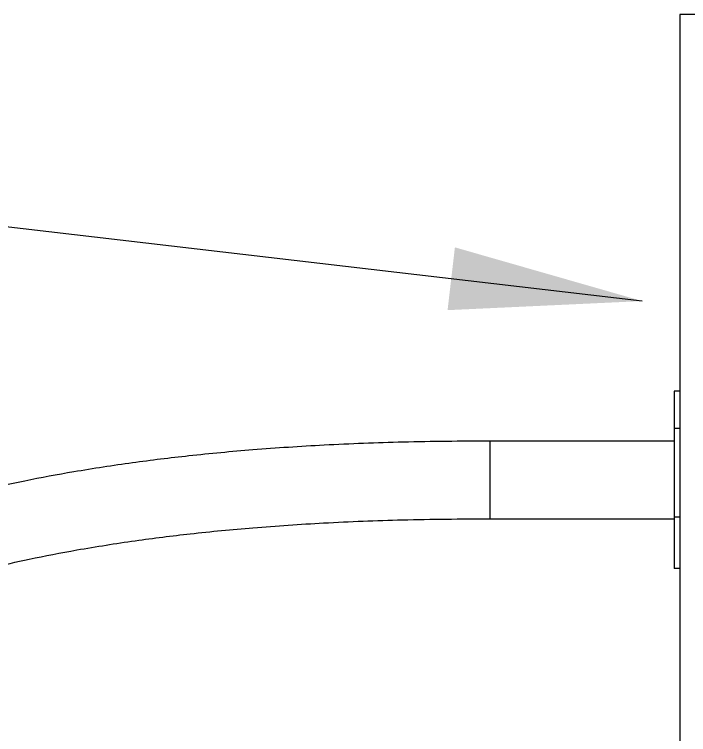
# Model space of a CAD drawing. Header units: millimetres. Extents: x 0 to 279, y 0 to 216.
# Drawn here: x 201.91 to 213.48, y 189.68 to 202.05 of the extents above; entities that cross this region are included whole.
import ezdxf

# ---------------------------------------------------------------- set-up
doc = ezdxf.new("R2010")
doc.units = ezdxf.units.MM
doc.layers.add('DIM', color=1, linetype='Continuous')
doc.dimstyles.new('SLDDIMSTYLE0', dxfattribs={"dimtxt": 0.18, "dimasz": 3.302, "dimexe": 0, "dimexo": 0.0625, "dimgap": 0, "dimtad": 0, "dimtih": 1, "dimtoh": 1, "dimdec": 0, "dimrnd": 1e-09, "dimzin": 0, "dimdsep": 46, "dimtxsty": 'Standard', "dimsah": 1, "dimcen": 0.09, "dimadec": 0, "dimazin": 0, "dimtfac": 3.302, "dimtdec": 0, "dimtofl": 0, "dimtmove": 0, "dimatfit": 3, "dimfxl": 0, "dimfrac": 2, "dimtolj": 1, "dimtzin": 0, "dimarcsym": 0})

msp = doc.modelspace()

# ---------------------------------------------------------------- linework, layer by layer
at = {"color": 7, "linetype": 'Continuous', "lineweight": 25}
for p, q in [((221.932, 202.048), (213.332, 202.048)), ((213.332, 202.048), (213.332, 183.254)), ((213.332, 195.577), (213.234, 195.577)), ((213.234, 195.577), (213.234, 194.937)), ((213.332, 194.937), (213.234, 194.937)), ((213.234, 194.937), (213.234, 193.415)), ((213.234, 194.723), (210.068, 194.723)), ((210.068, 193.389), (213.234, 193.389)), ((213.332, 193.415), (213.234, 193.415)), ((213.234, 193.415), (213.234, 192.535)), ((213.332, 192.535), (213.234, 192.535))]:
    msp.add_line(p, q, dxfattribs=at)
at = {"color": 8, "linetype": 'Continuous', "lineweight": 25}
msp.add_line((210.068, 194.723), (210.068, 193.389), dxfattribs=at)
at = {"color": 7, "linetype": 'Continuous', "lineweight": 25}
for points, knots in [([(210.068, 194.723), (209.571, 194.719), (208.622, 194.713), (207.265, 194.659), (206.039, 194.579), (204.941, 194.476), (203.916, 194.351), (202.976, 194.207), (202.131, 194.049), (201.452, 193.905), (200.917, 193.775), (200.479, 193.659), (200.071, 193.542), (199.563, 193.385), (198.927, 193.166), (198.181, 192.871), (197.422, 192.522), (196.575, 192.067), (195.683, 191.49), (194.789, 190.76), (194.023, 189.968), (193.384, 189.124), (192.857, 188.22), (192.48, 187.346), (192.212, 186.501), (192.026, 185.691), (191.887, 184.693), (191.827, 183.87), (191.834, 183.346), (191.836, 183.254)], [0, 0, 0, 0, 0.060353, 0.115444, 0.165366, 0.210237, 0.250196, 0.291876, 0.326962, 0.355719, 0.378359, 0.395249, 0.411974, 0.431108, 0.461205, 0.495449, 0.530669, 0.564843, 0.614808, 0.662303, 0.707302, 0.750348, 0.791917, 0.83494, 0.866135, 0.899695, 0.935915, 0.988731, 1, 1, 1, 1]), ([(193.165, 183.254), (193.174, 183.654), (193.192, 184.422), (193.343, 185.522), (193.602, 186.539), (193.983, 187.497), (194.508, 188.417), (195.185, 189.278), (196.006, 190.058), (196.842, 190.664), (197.644, 191.136), (198.386, 191.505), (199.135, 191.82), (199.843, 192.075), (200.463, 192.269), (201.006, 192.421), (201.558, 192.561), (202.213, 192.711), (203.036, 192.869), (203.957, 193.013), (204.966, 193.14), (206.044, 193.243), (207.26, 193.325), (208.616, 193.379), (209.568, 193.386), (210.068, 193.389)], [0, 0, 0, 0, 0.053353, 0.102316, 0.147241, 0.1925, 0.239113, 0.288468, 0.339521, 0.392079, 0.428565, 0.466389, 0.50485, 0.539316, 0.568606, 0.592894, 0.615491, 0.645379, 0.6829, 0.728491, 0.771072, 0.819321, 0.873445, 0.933622, 1, 1, 1, 1])]:
    msp.add_open_spline(points, degree=3, knots=knots, dxfattribs=at)

# ---------------------------------------------------------------- leaders
at = {"layer": 'DIM'}
msp.add_leader([(212.686, 197.126), (198.882, 198.739)], dimstyle='SLDDIMSTYLE0', dxfattribs=at)

doc.saveas('drawing.dxf')
